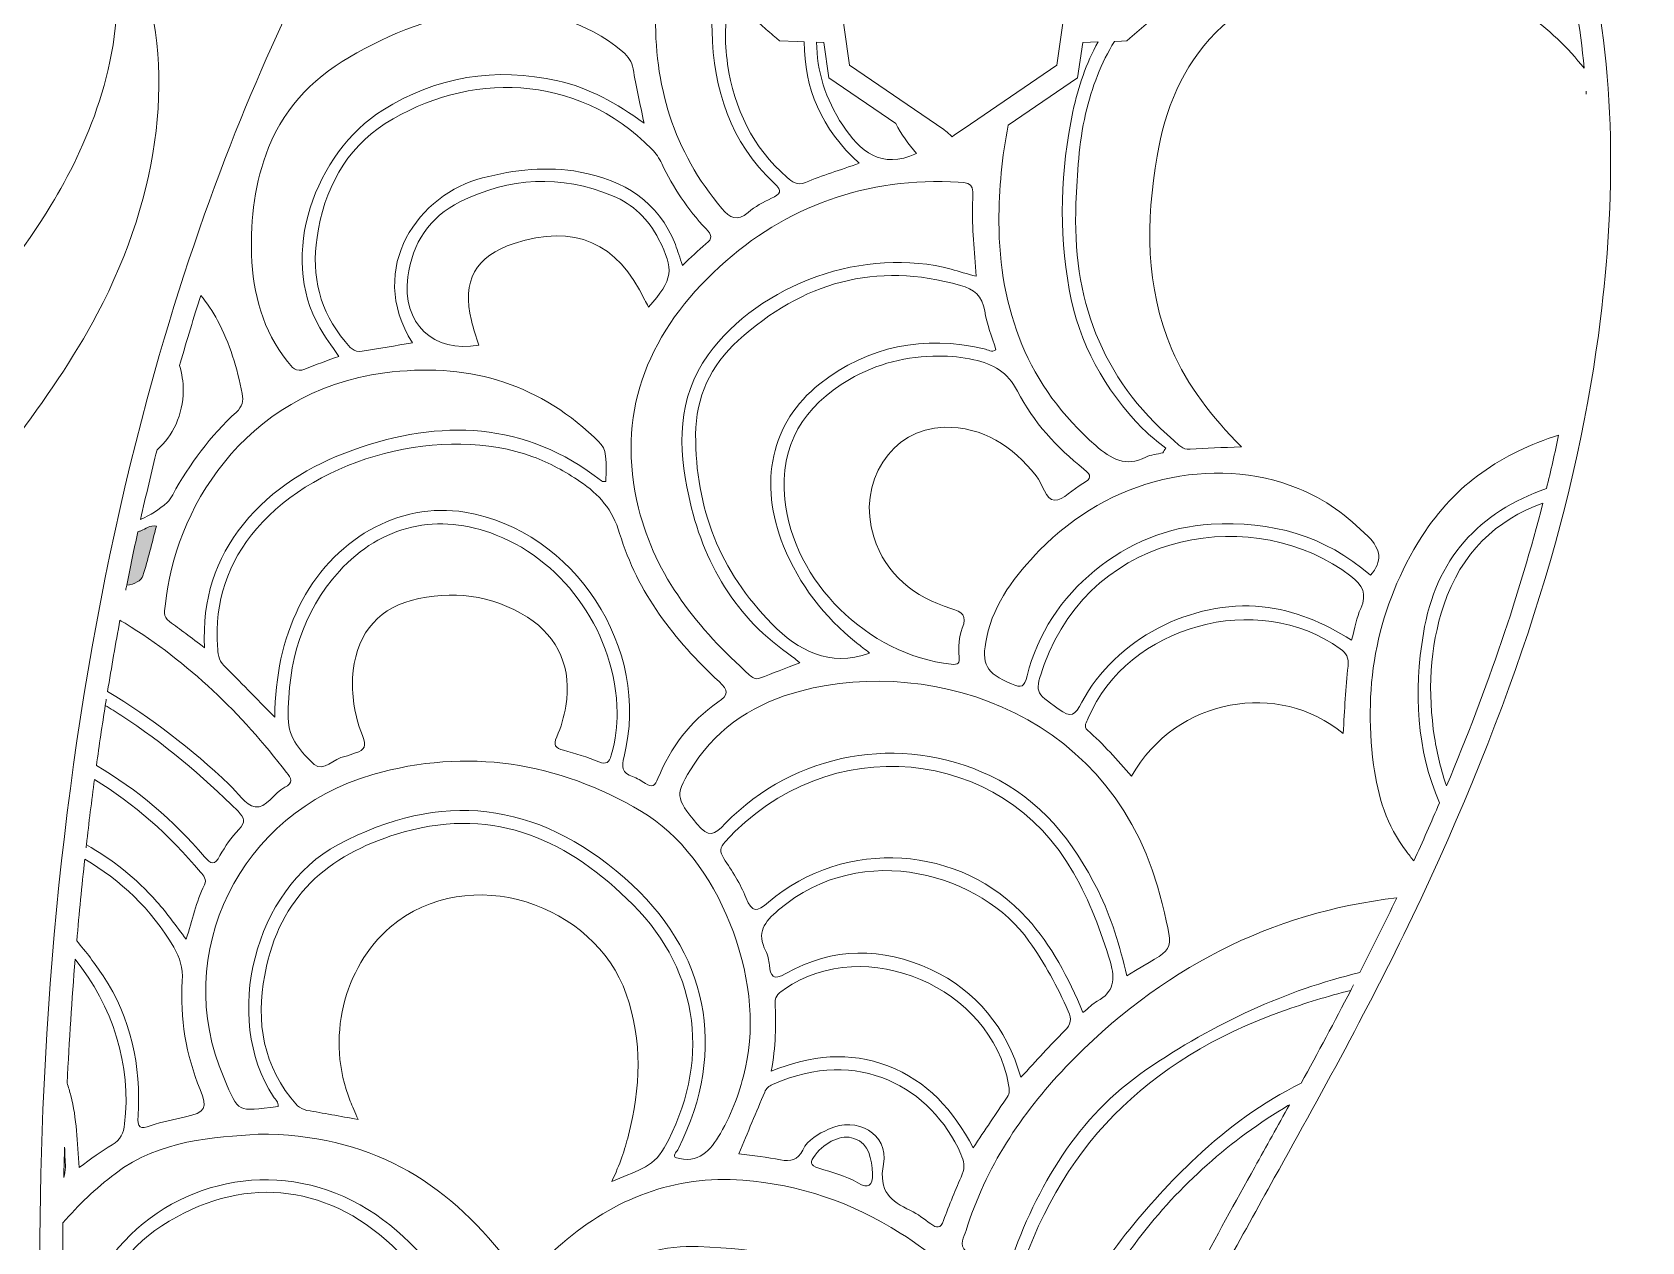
# Model space of a CAD drawing. Extents: x 705 to 8445, y -5934 to -84.
# Drawn here: x 4172 to 4776, y -2237 to -1783 of the extents above; entities that cross this region are included whole.
import ezdxf

# ---------------------------------------------------------------- set-up
doc = ezdxf.new("R2010")
doc.units = 0
doc.header["$MEASUREMENT"] = 0
doc.layers.add('Layer 1', color=7, linetype='Continuous')

# ---------------------------------------------------------------- blocks, each defined once
blk = doc.blocks.new('block 23')
at = {"layer": 'Layer 1', "true_color": 0x7e82af}
h = blk.add_hatch(color=163, dxfattribs=at)
h.dxf.hatch_style = 2
edge = h.paths.add_edge_path()
edge.add_spline(control_points=[(4218.7, -1968.2), (4217.01, -1974.5), (4215.57, -1980.72), (4213.64, -1986.79), (4213.03, -1988.71), (4210.52, -1989.99), (4207.54, -1990.41), (4208.89, -1983.58), (4210.29, -1976.9), (4211.71, -1970.39), (4212.1, -1970.23), (4212.51, -1970.09), (4212.9, -1969.92), (4214.66, -1969.21), (4216.29, -1967.82), (4218.7, -1968.2)], knot_values=[0, 0, 0, 0, 1, 1, 1, 2, 2, 2, 3, 3, 3, 4, 4, 4, 5, 5, 5, 5], degree=3, periodic=1)
at = {"layer": 'Layer 1', "lineweight": 0}
for points, knots in [([(5277.28, -639.1), (5254.48, -597.14), (5220.79, -557.08), (5179.87, -523.26), (5095.1, -453.22), (4984.49, -393.43), (4859.88, -350.27), (4859.88, -350.27), (4859.88, -350.25), (4859.88, -350.25), (4859.42, -348.29), (4858.85, -346.27), (4858.16, -344.21), (4856.62, -339.66), (4853.95, -333.09), (4848.51, -328.58), (4847.81, -328), (4847.1, -327.47), (4846.36, -327), (4846.36, -327), (4846.36, -327), (4846.35, -327), (4847.88, -308.1), (4844.28, -288.74), (4835.57, -269.33), (4831.12, -259.39), (4823.75, -252.44), (4816.61, -245.72), (4810.88, -240.31), (4805.45, -235.19), (4801.81, -228.82), (4800.72, -226.92), (4799.8, -224.87), (4798.82, -222.69), (4797.56, -219.87), (4796.25, -216.96), (4794.48, -214.13), (4787.43, -202.87), (4775.91, -196.8), (4764.63, -193.55), (4764.63, -193.55), (4763.26, -191.5), (4763.26, -191.5), (4720.83, -126.97), (4656.69, -102.16), (4610.35, -92.73), (4569.47, -84.39), (4535.61, -86.15), (4523.73, -87.19), (4523.69, -87.13), (4523.65, -87.09), (4523.63, -87.06), (4523.63, -87.06), (4523.45, -87.21), (4523.45, -87.21), (4521.87, -87.36), (4520.7, -87.48), (4520, -87.56), (4519.3, -87.48), (4518.13, -87.36), (4516.56, -87.21), (4516.56, -87.21), (4516.37, -87.06), (4516.37, -87.06), (4516.35, -87.09), (4516.31, -87.13), (4516.27, -87.19), (4504.39, -86.15), (4470.53, -84.39), (4429.65, -92.73), (4383.31, -102.16), (4319.17, -126.97), (4276.76, -191.48), (4276.76, -191.48), (4275.38, -193.55), (4275.38, -193.55), (4264.09, -196.8), (4252.57, -202.87), (4245.52, -214.13), (4243.75, -216.96), (4242.44, -219.87), (4241.18, -222.69), (4240.2, -224.87), (4239.28, -226.92), (4238.19, -228.82), (4234.55, -235.19), (4229.12, -240.31), (4223.39, -245.72), (4216.25, -252.44), (4208.88, -259.39), (4204.43, -269.33), (4195.72, -288.74), (4192.12, -308.1), (4193.65, -327), (4193.64, -327), (4193.64, -327), (4193.64, -327), (4192.91, -327.47), (4192.19, -327.99), (4191.49, -328.58), (4186.05, -333.09), (4183.38, -339.65), (4181.84, -344.21), (4181.15, -346.27), (4180.58, -348.29), (4180.12, -350.25), (4180.12, -350.25), (4180.12, -350.27), (4180.12, -350.27), (4055.51, -393.43), (3944.9, -453.22), (3860.13, -523.26), (3819.22, -557.08), (3785.52, -597.14), (3762.72, -639.1), (3736.93, -686.53), (3724.78, -735.81), (3726.61, -785.55), (3728.34, -832.44), (3740.97, -881.24), (3764.18, -930.56), (3796.16, -998.52), (3846.78, -1064.15), (3914.59, -1125.62), (3959.27, -1166.12), (4008.74, -1201.57), (4056.58, -1235.86), (4101.92, -1268.36), (4148.81, -1301.97), (4191.35, -1339.71), (4268.94, -1408.49), (4320.36, -1474.94), (4348.51, -1542.74), (4344.68, -1548.78), (4341.1, -1555.62), (4338.44, -1563.02), (4337.03, -1562.92), (4335.46, -1562.85), (4333.87, -1562.85), (4328, -1562.85), (4321.57, -1563.94), (4319.84, -1569.72), (4319.35, -1571.39), (4319.31, -1572.94), (4319.27, -1574.32), (4319.27, -1574.65), (4319.26, -1574.97), (4319.25, -1575.28), (4319.07, -1578.99), (4317.7, -1582.95), (4315.19, -1587.05), (4314.24, -1588.6), (4313.21, -1590.14), (4312.14, -1591.64), (4311.46, -1592.59), (4310.76, -1593.54), (4310.03, -1594.48), (4302.79, -1603.87), (4293.55, -1612.4), (4284.57, -1620.7), (4284.57, -1620.7), (4280.48, -1624.5), (4280.48, -1624.5), (4270.16, -1634.07), (4259.49, -1643.97), (4247.49, -1650.59), (4244.1, -1652.48), (4239.99, -1656.81), (4239.7, -1666.79), (4238.97, -1691.36), (4260.81, -1735.67), (4280.37, -1750.55), (4261.52, -1786.38), (4239.02, -1837.42), (4219.77, -1904.23), (4194.99, -1990.3), (4180.3, -2085.45), (4176.13, -2187.05), (4172.63, -2272.07), (4176.53, -2361.81), (4187.74, -2455.11), (4183.2, -2458.43), (4178.2, -2461.58), (4172.48, -2464.72), (4146.07, -2479.19), (4117.44, -2484.35), (4091.86, -2479.25), (4057.65, -2472.45), (4030.5, -2452.75), (4011.16, -2420.72), (3974.52, -2360.07), (3973.85, -2265.76), (3992.12, -2203.95), (4011.72, -2137.67), (4050.95, -2071.38), (4115.59, -1995.32), (4120.04, -1990.08), (4124.54, -1984.87), (4129.05, -1979.66), (4153.44, -1951.39), (4178.65, -1922.17), (4196.47, -1888.58), (4220.61, -1843.05), (4226.18, -1794.98), (4211.73, -1756.7), (4211.73, -1756.7), (4201.23, -1728.9), (4201.23, -1728.9), (4201.23, -1728.9), (4203.66, -1758.52), (4203.66, -1758.52), (4206.59, -1794.26), (4191.98, -1826.76), (4179.22, -1847.74), (4159.1, -1880.81), (4130.97, -1908.95), (4103.75, -1936.17), (4092.54, -1947.4), (4080.93, -1959.02), (4070.06, -1970.8), (4005.75, -2040.52), (3959.06, -2104.07), (3927.3, -2165.11), (3884.56, -2247.19), (3869.07, -2325.56), (3881.27, -2398), (3901.01, -2515.4), (4000.35, -2607.87), (4090.03, -2647.42), (4122.26, -2661.63), (4152.31, -2668.81), (4177.87, -2668.81), (4196.42, -2668.81), (4212.6, -2665.03), (4225.52, -2657.4), (4225.52, -2657.42), (4225.52, -2657.42), (4225.52, -2657.42), (4232.39, -2679.36), (4240.21, -2699.79), (4248.89, -2718.56), (4269.15, -2762.32), (4294.96, -2798.69), (4325.6, -2826.65), (4359.33, -2857.45), (4403.39, -2880.64), (4456.58, -2895.59), (4498.92, -2907.49), (4546.09, -2913.71), (4593.63, -2913.71), (4597.09, -2913.71), (4600.56, -2913.68), (4604.02, -2913.61), (4735.27, -2911.1), (4867.15, -2856.35), (4965.85, -2763.41), (5003.5, -2727.95), (5032.68, -2687.49), (5050.23, -2646.4), (5070.52, -2598.94), (5075.69, -2551.02), (5065.64, -2503.97), (5045.77, -2411.09), (4983.25, -2334), (4889.6, -2286.89), (4807.63, -2245.67), (4709.88, -2231.14), (4619.49, -2246.42), (4625.66, -2235.1), (4631.89, -2223.86), (4638.09, -2212.7), (4656.91, -2178.83), (4676.35, -2143.79), (4693.14, -2107.91), (4730.23, -2028.64), (4752.26, -1957.48), (4760.49, -1890.34), (4765.6, -1848.73), (4767.15, -1796.91), (4754.72, -1750.08), (4773.98, -1735.61), (4795.54, -1692.46), (4795.54, -1667.69), (4795.54, -1667.28), (4795.54, -1666.88), (4795.53, -1666.48), (4795.23, -1656.52), (4791.13, -1652.21), (4787.74, -1650.33), (4775.74, -1643.73), (4765.07, -1633.85), (4754.75, -1624.31), (4754.75, -1624.31), (4750.65, -1620.52), (4750.65, -1620.52), (4739.35, -1610.12), (4727.67, -1599.36), (4720.02, -1586.97), (4717.52, -1582.89), (4716.16, -1578.95), (4715.98, -1575.25), (4715.96, -1574.94), (4715.95, -1574.61), (4715.95, -1574.29), (4715.92, -1572.92), (4715.87, -1571.37), (4715.38, -1569.7), (4713.66, -1563.98), (4707.32, -1562.87), (4701.49, -1562.85), (4698.84, -1555.53), (4695.29, -1548.75), (4691.49, -1542.74), (4719.63, -1474.94), (4771.06, -1408.49), (4848.65, -1339.71), (4891.19, -1301.97), (4938.08, -1268.36), (4983.42, -1235.86), (5031.26, -1201.57), (5080.73, -1166.12), (5125.41, -1125.62), (5193.22, -1064.15), (5243.84, -998.52), (5275.82, -930.56), (5299.03, -881.24), (5311.66, -832.45), (5313.39, -785.55), (5315.22, -735.81), (5303.07, -686.53), (5277.28, -639.1)], [0, 0, 0, 0, 1, 1, 1, 2, 2, 2, 3, 3, 3, 4, 4, 4, 5, 5, 5, 6, 6, 6, 7, 7, 7, 8, 8, 8, 9, 9, 9, 10, 10, 10, 11, 11, 11, 12, 12, 12, 13, 13, 13, 14, 14, 14, 15, 15, 15, 16, 16, 16, 17, 17, 17, 18, 18, 18, 19, 19, 19, 20, 20, 20, 21, 21, 21, 22, 22, 22, 23, 23, 23, 24, 24, 24, 25, 25, 25, 26, 26, 26, 27, 27, 27, 28, 28, 28, 29, 29, 29, 30, 30, 30, 31, 31, 31, 32, 32, 32, 33, 33, 33, 34, 34, 34, 35, 35, 35, 36, 36, 36, 37, 37, 37, 38, 38, 38, 39, 39, 39, 40, 40, 40, 41, 41, 41, 42, 42, 42, 43, 43, 43, 44, 44, 44, 45, 45, 45, 46, 46, 46, 47, 47, 47, 48, 48, 48, 49, 49, 49, 50, 50, 50, 51, 51, 51, 52, 52, 52, 53, 53, 53, 54, 54, 54, 55, 55, 55, 56, 56, 56, 57, 57, 57, 58, 58, 58, 59, 59, 59, 60, 60, 60, 61, 61, 61, 62, 62, 62, 63, 63, 63, 64, 64, 64, 65, 65, 65, 66, 66, 66, 67, 67, 67, 68, 68, 68, 69, 69, 69, 70, 70, 70, 71, 71, 71, 72, 72, 72, 73, 73, 73, 74, 74, 74, 75, 75, 75, 76, 76, 76, 77, 77, 77, 78, 78, 78, 79, 79, 79, 80, 80, 80, 81, 81, 81, 82, 82, 82, 83, 83, 83, 84, 84, 84, 85, 85, 85, 86, 86, 86, 87, 87, 87, 88, 88, 88, 89, 89, 89, 90, 90, 90, 91, 91, 91, 92, 92, 92, 93, 93, 93, 94, 94, 94, 95, 95, 95, 96, 96, 96, 97, 97, 97, 98, 98, 98, 99, 99, 99, 100, 100, 100, 101, 101, 101, 102, 102, 102, 103, 103, 103, 104, 104, 104, 105, 105, 105, 106, 106, 106, 107, 107, 107, 108, 108, 108, 109, 109, 109, 110, 110, 110, 110]), ([(4564.32, -1740.26), (4564.32, -1740.26), (4561.64, -1759.27), (4561.64, -1759.27), (4561.64, -1759.27), (4561.29, -1761.73), (4561.29, -1761.73), (4561.29, -1761.73), (4560.77, -1765.38), (4560.77, -1765.38), (4560.77, -1765.38), (4560.78, -1765.38), (4560.78, -1765.38), (4560.78, -1765.38), (4556.56, -1795.28), (4556.56, -1795.28), (4556.56, -1795.28), (4521.69, -1819.02), (4521.69, -1819.02), (4521.69, -1819.02), (4520.39, -1819.9), (4520.39, -1819.9), (4520.39, -1819.9), (4518.34, -1821.3), (4518.34, -1821.3), (4518.34, -1821.3), (4518.11, -1821.45), (4518.11, -1821.45), (4518.11, -1821.45), (4518.14, -1821.48), (4518.14, -1821.48), (4518.14, -1821.48), (4517.29, -1822.22), (4517.29, -1822.22), (4517.29, -1822.22), (4516.85, -1821.83), (4516.85, -1821.83), (4516.85, -1821.83), (4516.44, -1821.49), (4516.44, -1821.49), (4516.44, -1821.49), (4516.43, -1821.49), (4516.43, -1821.49), (4515.72, -1820.83), (4514.99, -1820.16), (4514.27, -1819.52), (4514.27, -1819.52), (4514.12, -1819.41), (4514.12, -1819.41), (4514.12, -1819.41), (4478.67, -1795.28), (4478.67, -1795.28), (4478.67, -1795.28), (4474.54, -1766.01), (4474.54, -1766.01), (4474.54, -1766.01), (4474.46, -1765.38), (4474.46, -1765.38), (4474.46, -1765.38), (4473.76, -1760.47), (4473.76, -1760.47), (4473.76, -1760.47), (4471.81, -1746.66), (4471.81, -1746.66), (4471.81, -1746.66), (4469.82, -1732.54), (4469.82, -1732.54), (4469.82, -1732.54), (4484.41, -1714.12), (4484.41, -1714.12), (4484.41, -1714.12), (4490.54, -1706.38), (4490.54, -1706.38), (4490.54, -1706.38), (4517.61, -1672.2), (4517.61, -1672.2), (4517.61, -1672.2), (4565.41, -1732.54), (4565.41, -1732.54), (4565.41, -1732.54), (4564.32, -1740.26), (4564.32, -1740.26)], [0, 0, 0, 0, 1, 1, 1, 2, 2, 2, 3, 3, 3, 4, 4, 4, 5, 5, 5, 6, 6, 6, 7, 7, 7, 8, 8, 8, 9, 9, 9, 10, 10, 10, 11, 11, 11, 12, 12, 12, 13, 13, 13, 14, 14, 14, 15, 15, 15, 16, 16, 16, 17, 17, 17, 18, 18, 18, 19, 19, 19, 20, 20, 20, 21, 21, 21, 22, 22, 22, 23, 23, 23, 24, 24, 24, 25, 25, 25, 26, 26, 26, 27, 27, 27, 27]), ([(4732.25, -1775.53), (4698.75, -1751.62), (4643.72, -1755.38), (4616.12, -1783.11), (4603.4, -1795.9), (4597.17, -1811.92), (4594.15, -1829.38), (4589.9, -1854.01), (4589.66, -1878.35), (4599.67, -1901.91), (4605.52, -1915.66), (4614.64, -1927.1), (4625.74, -1938.45), (4618.5, -1938.77), (4612.49, -1938.89), (4606.5, -1939.37), (4603.55, -1939.6), (4602.16, -1937.59), (4600.38, -1936.07), (4572.97, -1912.72), (4562.19, -1882.47), (4563.69, -1847.2), (4564.17, -1835.93), (4564.74, -1824.65), (4567.28, -1813.57), (4569.6, -1803.46), (4573.24, -1794.43), (4578.09, -1786.38), (4578.09, -1786.38), (4580.72, -1786.29), (4580.72, -1786.29), (4580.72, -1786.29), (4582.76, -1786.22), (4582.76, -1786.22), (4582.76, -1786.22), (4583.88, -1785.24), (4583.88, -1785.24), (4586.25, -1783.17), (4588.61, -1781.13), (4590.93, -1779.13), (4606.11, -1766.07), (4620.1, -1754.57), (4633.01, -1744.45), (4667.69, -1730.95), (4702.85, -1730.25), (4738.6, -1747.25), (4741.28, -1748.53), (4743.9, -1749.87), (4746.41, -1751.28), (4750.39, -1765.95), (4752.93, -1781.2), (4754.37, -1796.48), (4748.29, -1788.77), (4740.96, -1781.76), (4732.25, -1775.53)], [0, 0, 0, 0, 1, 1, 1, 2, 2, 2, 3, 3, 3, 4, 4, 4, 5, 5, 5, 6, 6, 6, 7, 7, 7, 8, 8, 8, 9, 9, 9, 10, 10, 10, 11, 11, 11, 12, 12, 12, 13, 13, 13, 14, 14, 14, 15, 15, 15, 16, 16, 16, 17, 17, 17, 18, 18, 18, 18]), ([(4427.14, -1782.43), (4427.64, -1804.43), (4433.98, -1824.13), (4450.45, -1839.56), (4453.76, -1842.65), (4452.76, -1843.64), (4449.48, -1845.23), (4446.4, -1846.71), (4443.24, -1848.31), (4440.7, -1850.53), (4436.52, -1854.17), (4433.91, -1852.65), (4430.84, -1849.04), (4412.69, -1827.67), (4405.25, -1802.66), (4406.01, -1775.08), (4406.26, -1766.11), (4407.54, -1757.89), (4409.64, -1750.33), (4415.78, -1755.24), (4422.17, -1760.45), (4428.8, -1765.99), (4427.64, -1771.38), (4427.02, -1776.84), (4427.14, -1782.43)], [0, 0, 0, 0, 1, 1, 1, 2, 2, 2, 3, 3, 3, 4, 4, 4, 5, 5, 5, 6, 6, 6, 7, 7, 7, 8, 8, 8, 8]), ([(4260.74, -1826.25), (4267.26, -1809.93), (4278.96, -1799), (4293.83, -1790.74), (4309.85, -1781.85), (4326.77, -1775.41), (4345.21, -1774.89), (4362.97, -1774.37), (4379.61, -1778.5), (4393.66, -1790.31), (4395.79, -1792.09), (4397.08, -1793.9), (4397.54, -1796.74), (4398.59, -1803.23), (4400.11, -1809.64), (4401.63, -1817.03), (4391.29, -1809.56), (4381.06, -1803.8), (4369.26, -1801.17), (4345.86, -1795.97), (4323.63, -1799.49), (4303.59, -1812.17), (4278.28, -1828.18), (4264.27, -1866.58), (4279.95, -1893.79), (4281.95, -1897.26), (4284.4, -1900.48), (4287.12, -1904.53), (4282.63, -1906.19), (4278.45, -1907.61), (4274.39, -1909.3), (4271.07, -1910.7), (4269.51, -1908.56), (4267.88, -1906.5), (4258.58, -1894.79), (4254.9, -1881.08), (4254.41, -1866.48), (4253.95, -1852.72), (4255.53, -1839.33), (4260.74, -1826.25)], [0, 0, 0, 0, 1, 1, 1, 2, 2, 2, 3, 3, 3, 4, 4, 4, 5, 5, 5, 6, 6, 6, 7, 7, 7, 8, 8, 8, 9, 9, 9, 10, 10, 10, 11, 11, 11, 12, 12, 12, 13, 13, 13, 13]), ([(4433.07, -1769.57), (4433.25, -1769.71), (4433.43, -1769.85), (4433.61, -1770.01), (4433.61, -1770.01), (4433.61, -1770.02), (4433.61, -1770.02), (4437.72, -1773.48), (4441.92, -1777.07), (4446.22, -1780.78), (4447.91, -1782.25), (4449.62, -1783.74), (4451.35, -1785.24), (4451.35, -1785.24), (4452.47, -1786.22), (4452.47, -1786.22), (4452.47, -1786.22), (4459.1, -1786.45), (4459.1, -1786.45), (4459.1, -1786.45), (4461.74, -1786.53), (4461.74, -1786.53), (4461.71, -1803.84), (4468.06, -1819.22), (4482.39, -1832.12), (4475.1, -1834.67), (4468.53, -1836.64), (4462.24, -1839.3), (4458.99, -1840.67), (4457.24, -1839.05), (4455.31, -1837.39), (4442.29, -1826.19), (4435.46, -1811.55), (4432.99, -1794.93), (4431.71, -1786.35), (4432.01, -1777.98), (4433.61, -1770.02), (4433.43, -1769.86), (4433.25, -1769.71), (4433.07, -1769.57)], [0, 0, 0, 0, 1, 1, 1, 2, 2, 2, 3, 3, 3, 4, 4, 4, 5, 5, 5, 6, 6, 6, 7, 7, 7, 8, 8, 8, 9, 9, 9, 10, 10, 10, 11, 11, 11, 12, 12, 12, 13, 13, 13, 13]), ([(4476.2, -1817.87), (4469.69, -1807.97), (4466.41, -1797.51), (4466.36, -1786.69), (4466.36, -1786.69), (4469.03, -1786.78), (4469.03, -1786.78), (4469.03, -1786.78), (4470.92, -1800.11), (4470.92, -1800.11), (4470.92, -1800.11), (4496.08, -1817.23), (4496.08, -1817.23), (4498.09, -1821.25), (4500.86, -1824.85), (4503.82, -1828.44), (4490.52, -1834.52), (4482.57, -1827.54), (4476.2, -1817.87)], [0, 0, 0, 0, 1, 1, 1, 2, 2, 2, 3, 3, 3, 4, 4, 4, 5, 5, 5, 6, 6, 6, 6]), ([(4561.14, -1879.41), (4564.75, -1899.67), (4574.39, -1916.94), (4588.7, -1931.6), (4591.33, -1934.31), (4594.45, -1936.55), (4597.35, -1939.01), (4596.99, -1939.57), (4596.63, -1940.14), (4596.27, -1940.7), (4594.13, -1941.23), (4591.79, -1941.38), (4589.87, -1942.35), (4582.32, -1946.17), (4576.85, -1943.02), (4571.11, -1938.02), (4545.59, -1915.78), (4534.88, -1886.99), (4534.78, -1854.11), (4534.75, -1841.58), (4535.93, -1829.49), (4538.3, -1817.83), (4538.3, -1817.83), (4564.31, -1800.11), (4564.31, -1800.11), (4564.31, -1800.11), (4566.2, -1786.78), (4566.2, -1786.78), (4566.2, -1786.78), (4571.95, -1786.59), (4571.95, -1786.59), (4567.58, -1794.6), (4564.49, -1803.35), (4562.55, -1812.65), (4557.92, -1834.76), (4557.14, -1857.11), (4561.14, -1879.41)], [0, 0, 0, 0, 1, 1, 1, 2, 2, 2, 3, 3, 3, 4, 4, 4, 5, 5, 5, 6, 6, 6, 7, 7, 7, 8, 8, 8, 9, 9, 9, 10, 10, 10, 11, 11, 11, 12, 12, 12, 12]), ([(4408.26, -1832.24), (4412.59, -1841.2), (4418.01, -1849.44), (4424.88, -1856.64), (4426.97, -1858.83), (4427.5, -1860.26), (4424.84, -1862.38), (4421.88, -1864.71), (4419.24, -1867.47), (4416.03, -1870.45), (4415.03, -1867.46), (4414.32, -1865), (4413.4, -1862.63), (4407.01, -1846.29), (4394.08, -1838.47), (4377.62, -1835.39), (4365.28, -1833.09), (4353.15, -1834.51), (4341.08, -1837.57), (4317.46, -1843.56), (4297.05, -1871.07), (4314.73, -1899.49), (4308.35, -1900.54), (4302.09, -1901.51), (4295.88, -1902.64), (4292.59, -1903.24), (4291.15, -1900.92), (4289.5, -1898.97), (4279.94, -1887.61), (4276.79, -1874.4), (4278.94, -1859.94), (4281.56, -1842.21), (4289.54, -1826.74), (4304.56, -1817.22), (4335.32, -1797.75), (4376.16, -1797.84), (4404.56, -1826.77), (4406.16, -1828.41), (4407.29, -1830.22), (4408.26, -1832.24)], [0, 0, 0, 0, 1, 1, 1, 2, 2, 2, 3, 3, 3, 4, 4, 4, 5, 5, 5, 6, 6, 6, 7, 7, 7, 8, 8, 8, 9, 9, 9, 10, 10, 10, 11, 11, 11, 12, 12, 12, 13, 13, 13, 13]), ([(4755.15, -1806.13), (4755.15, -1806.12), (4755.13, -1806.12), (4755.13, -1806.11), (4755.11, -1805.75), (4755.09, -1805.39), (4755.06, -1805.05), (4755.1, -1805.41), (4755.12, -1805.78), (4755.15, -1806.13)], [0, 0, 0, 0, 1, 1, 1, 2, 2, 2, 3, 3, 3, 3]), ([(4336.86, -1891.11), (4337.62, -1894.22), (4338.73, -1897.24), (4339.69, -1900.32), (4322.62, -1903.54), (4310.64, -1892.02), (4312.99, -1874.74), (4314.71, -1862.05), (4321.22, -1852.2), (4332.53, -1846.59), (4351.09, -1837.36), (4370.45, -1836.25), (4389.85, -1844.3), (4397.52, -1847.49), (4403.29, -1853.08), (4407.11, -1860.55), (4413.02, -1872.12), (4412.53, -1875.67), (4403.34, -1886.13), (4402.67, -1884.83), (4402.28, -1884.15), (4401.94, -1883.45), (4391.78, -1861.82), (4375.46, -1854.73), (4352.88, -1862.16), (4338.42, -1866.92), (4333.23, -1876.23), (4336.86, -1891.11)], [0, 0, 0, 0, 1, 1, 1, 2, 2, 2, 3, 3, 3, 4, 4, 4, 5, 5, 5, 6, 6, 6, 7, 7, 7, 8, 8, 8, 9, 9, 9, 9]), ([(4526.19, -1874.5), (4522.85, -1873.56), (4519.88, -1872.71), (4516.9, -1871.88), (4484.86, -1863.09), (4444.91, -1877.19), (4425.67, -1903.99), (4413.91, -1920.36), (4414.48, -1938.54), (4418.38, -1956.87), (4423.71, -1981.84), (4435.86, -2002.7), (4457.48, -2017.3), (4458.26, -2017.82), (4458.91, -2018.53), (4460.08, -2019.54), (4454.71, -2021.57), (4449.86, -2023.4), (4445.01, -2025.24), (4443.42, -2025.85), (4442.31, -2025.03), (4441.22, -2024.06), (4421.99, -2006.79), (4405.95, -1987.22), (4399.61, -1961.53), (4390.98, -1926.58), (4402.44, -1897.3), (4427.57, -1873.17), (4452.26, -1849.47), (4482.16, -1837.91), (4516.64, -1839.04), (4525.23, -1839.33), (4525.3, -1839.36), (4524.92, -1847.66), (4524.52, -1856.34), (4525.74, -1864.93), (4526.19, -1874.5)], [0, 0, 0, 0, 1, 1, 1, 2, 2, 2, 3, 3, 3, 4, 4, 4, 5, 5, 5, 6, 6, 6, 7, 7, 7, 8, 8, 8, 9, 9, 9, 10, 10, 10, 11, 11, 11, 12, 12, 12, 12]), ([(4529.2, -1901.68), (4506.61, -1896.53), (4485.82, -1900.52), (4467.56, -1914.87), (4449.23, -1929.3), (4444.38, -1952.07), (4453.99, -1975.67), (4459.89, -1990.19), (4469.16, -2002.21), (4481.38, -2011.97), (4482.93, -2013.21), (4484.51, -2014.42), (4486.27, -2015.8), (4470.9, -2021.24), (4459.61, -2014.91), (4449.6, -2004.84), (4430.11, -1985.22), (4420.87, -1961.41), (4420.99, -1933.89), (4421.06, -1919.78), (4426.57, -1907.98), (4436.96, -1898.57), (4461, -1876.81), (4488.51, -1868.77), (4520.3, -1877.9), (4525.43, -1879.37), (4528.6, -1881.81), (4529.46, -1887.51), (4530.21, -1892.43), (4532.21, -1897.17), (4533.66, -1902.03), (4532.09, -1903.26), (4530.67, -1902.01), (4529.2, -1901.68)], [0, 0, 0, 0, 1, 1, 1, 2, 2, 2, 3, 3, 3, 4, 4, 4, 5, 5, 5, 6, 6, 6, 7, 7, 7, 8, 8, 8, 9, 9, 9, 10, 10, 10, 11, 11, 11, 11]), ([(4218.91, -1939.59), (4224.89, -1934.39), (4228.7, -1926.43), (4228.74, -1917.41), (4228.77, -1914.12), (4228.28, -1910.96), (4227.38, -1908), (4227.45, -1907.71), (4227.54, -1907.43), (4227.62, -1907.14), (4230.14, -1898.37), (4232.72, -1889.89), (4235.33, -1881.67), (4237.64, -1884.46), (4239.77, -1887.6), (4241.63, -1891.09), (4246.21, -1899.7), (4249.01, -1908.94), (4250.87, -1918.5), (4251.44, -1921.35), (4250.9, -1923.39), (4248.68, -1925.44), (4239, -1934.43), (4231.11, -1944.83), (4224.79, -1956.44), (4224.22, -1957.49), (4223.57, -1958.56), (4222.69, -1959.35), (4219.72, -1962.02), (4216.36, -1964.12), (4212.76, -1965.67), (4214.76, -1956.69), (4216.81, -1947.98), (4218.91, -1939.59)], [0, 0, 0, 0, 1, 1, 1, 2, 2, 2, 3, 3, 3, 4, 4, 4, 5, 5, 5, 6, 6, 6, 7, 7, 7, 8, 8, 8, 9, 9, 9, 10, 10, 10, 11, 11, 11, 11]), ([(4236.77, -2013.81), (4231.56, -2009.94), (4227.6, -2006.89), (4223.54, -2004), (4220.98, -2002.17), (4221.86, -1999.66), (4222.07, -1997.36), (4225.19, -1964), (4250.5, -1917.81), (4304.34, -1910.72), (4334.51, -1906.75), (4360.69, -1913.89), (4382.9, -1934.87), (4387.53, -1939.25), (4387.51, -1939.28), (4387.34, -1951.49), (4386.77, -1951.43), (4386.05, -1951.56), (4385.68, -1951.27), (4356.88, -1928.75), (4325.4, -1927.97), (4292.36, -1939.69), (4276.28, -1945.39), (4262.16, -1954.09), (4251.3, -1967.48), (4240.71, -1980.53), (4235.85, -1995.58), (4236.77, -2013.81)], [0, 0, 0, 0, 1, 1, 1, 2, 2, 2, 3, 3, 3, 4, 4, 4, 5, 5, 5, 6, 6, 6, 7, 7, 7, 8, 8, 8, 9, 9, 9, 9]), ([(4487.82, -1972.28), (4492.38, -1986.56), (4503.03, -1994.7), (4516.75, -1999.1), (4520.92, -2000.44), (4522.97, -2001.76), (4521.04, -2006.5), (4519.67, -2009.84), (4519.53, -2013.59), (4519.82, -2017.24), (4520, -2019.48), (4519.63, -2020.32), (4516.87, -2020.01), (4485.48, -2016.53), (4457.64, -1989), (4454.46, -1958.16), (4452.34, -1937.65), (4461.55, -1923.2), (4478.7, -1913.21), (4488.99, -1907.22), (4500.24, -1904.34), (4512.21, -1904.46), (4516.66, -1904.43), (4521.05, -1904.8), (4525.42, -1905.78), (4532.58, -1907.39), (4538.05, -1910.43), (4541.73, -1917.6), (4547.66, -1929.16), (4556.47, -1938.72), (4566.69, -1946.81), (4569.74, -1949.23), (4569.44, -1950.43), (4566.22, -1952.2), (4562.53, -1954.23), (4559.05, -1958.57), (4555.57, -1958.49), (4552.3, -1958.41), (4551.23, -1952.39), (4548.73, -1949.28), (4539.81, -1938.24), (4528.91, -1930.89), (4514.2, -1931.13), (4494.47, -1931.47), (4481.34, -1951.94), (4487.82, -1972.28)], [0, 0, 0, 0, 1, 1, 1, 2, 2, 2, 3, 3, 3, 4, 4, 4, 5, 5, 5, 6, 6, 6, 7, 7, 7, 8, 8, 8, 9, 9, 9, 10, 10, 10, 11, 11, 11, 12, 12, 12, 13, 13, 13, 14, 14, 14, 15, 15, 15, 15]), ([(4256.33, -1969.12), (4279.41, -1942.13), (4326.58, -1929.98), (4359.97, -1942.18), (4366.26, -1944.48), (4372.03, -1947.74), (4377.58, -1951.45), (4384.75, -1956.27), (4389.83, -1962.09), (4392.48, -1970.94), (4399.16, -1993.11), (4413.02, -2010.96), (4429.78, -2026.53), (4433.42, -2029.92), (4433.43, -2031.47), (4429.35, -2034.29), (4418.96, -2041.43), (4411.57, -2051.18), (4406.85, -2062.86), (4405.75, -2065.58), (4404.75, -2066.48), (4402.12, -2064.69), (4400.64, -2063.67), (4399.01, -2062.77), (4397.31, -2062.18), (4393.33, -2060.81), (4393.16, -2058.39), (4394.12, -2054.64), (4404.5, -2014.33), (4375.35, -1969.66), (4334.45, -1962.97), (4309.59, -1958.9), (4284.65, -1973.15), (4272.18, -1998.47), (4266.03, -2010.98), (4263.34, -2024.28), (4263.08, -2039.9), (4255.87, -2032.55), (4250.03, -2026.45), (4244.03, -2020.52), (4241.9, -2018.43), (4241.8, -2015.88), (4241.62, -2013.29), (4240.45, -1996.55), (4245.48, -1981.78), (4256.33, -1969.12)], [0, 0, 0, 0, 1, 1, 1, 2, 2, 2, 3, 3, 3, 4, 4, 4, 5, 5, 5, 6, 6, 6, 7, 7, 7, 8, 8, 8, 9, 9, 9, 10, 10, 10, 11, 11, 11, 12, 12, 12, 13, 13, 13, 14, 14, 14, 15, 15, 15, 15]), ([(4740.21, -1954.08), (4714.92, -1962.92), (4698.65, -1980.35), (4694.01, -2008.45), (4690.35, -2030.6), (4691.46, -2051.92), (4700.07, -2071.99), (4696.99, -2079.2), (4693.79, -2086.47), (4690.44, -2093.81), (4689.43, -2092.68), (4688.56, -2091.37), (4687.65, -2090.2), (4680.27, -2080.66), (4676.88, -2069.44), (4675.34, -2057.76), (4671.31, -2027.12), (4676.77, -1998.32), (4693.48, -1972.04), (4705.95, -1952.42), (4723.72, -1940.68), (4744.75, -1934.1), (4743.37, -1940.71), (4741.85, -1947.37), (4740.21, -1954.08)], [0, 0, 0, 0, 1, 1, 1, 2, 2, 2, 3, 3, 3, 4, 4, 4, 5, 5, 5, 6, 6, 6, 7, 7, 7, 8, 8, 8, 8]), ([(4614.37, -1967.48), (4582.47, -1969.24), (4552.95, -1993.11), (4545.37, -2024.31), (4544.33, -2028.61), (4543.27, -2028.99), (4539.51, -2027.38), (4529.9, -2023.25), (4528.02, -2020.19), (4530.2, -2009.88), (4532.99, -1996.71), (4540.99, -1986.64), (4550.04, -1977.27), (4576, -1950.43), (4614.93, -1941.17), (4647.08, -1954.06), (4657.18, -1958.11), (4665.57, -1964.44), (4673.26, -1972.09), (4678.16, -1976.95), (4678.79, -1981.31), (4674.15, -1986.66), (4657.03, -1971.63), (4636.87, -1966.23), (4614.37, -1967.48)], [0, 0, 0, 0, 1, 1, 1, 2, 2, 2, 3, 3, 3, 4, 4, 4, 5, 5, 5, 6, 6, 6, 7, 7, 7, 8, 8, 8, 8]), ([(4633.58, -1998.47), (4607.17, -1995.75), (4578.26, -2010.67), (4565.93, -2034.28), (4563.45, -2039.05), (4561.91, -2040.44), (4557, -2036.78), (4548.34, -2030.34), (4547.98, -2030.65), (4551.8, -2020.11), (4570.32, -1968.92), (4631.58, -1959.96), (4666.8, -1986.92), (4671.2, -1990.3), (4673.01, -1993.66), (4670.53, -1999.1), (4668.98, -2002.54), (4668.37, -2006.41), (4667.08, -2010.98), (4656.45, -2004.35), (4645.73, -1999.72), (4633.58, -1998.47)], [0, 0, 0, 0, 1, 1, 1, 2, 2, 2, 3, 3, 3, 4, 4, 4, 5, 5, 5, 6, 6, 6, 7, 7, 7, 7]), ([(4702.73, -2065.68), (4700.67, -2059.87), (4699.2, -2053.77), (4698.21, -2047.47), (4695.57, -2030.67), (4696.33, -2013.92), (4701.67, -1997.8), (4708.16, -1978.27), (4721.35, -1965.88), (4738.85, -1959.54), (4730.22, -1993.46), (4718.22, -2028.69), (4702.73, -2065.68)], [0, 0, 0, 0, 1, 1, 1, 2, 2, 2, 3, 3, 3, 4, 4, 4, 4]), ([(4207.53, -1990.41), (4207.53, -1990.41), (4207.54, -1990.41), (4207.54, -1990.41), (4208.89, -1983.58), (4210.29, -1976.9), (4211.71, -1970.39), (4212.1, -1970.23), (4212.51, -1970.09), (4212.9, -1969.92), (4214.66, -1969.21), (4216.29, -1967.82), (4218.7, -1968.2), (4217.01, -1974.5), (4215.57, -1980.72), (4213.64, -1986.79), (4213.03, -1988.71), (4210.52, -1989.99), (4207.54, -1990.41), (4207.42, -1991), (4207.3, -1991.6), (4207.18, -1992.2), (4207.3, -1991.6), (4207.41, -1991), (4207.53, -1990.41)], [0, 0, 0, 0, 1, 1, 1, 2, 2, 2, 3, 3, 3, 4, 4, 4, 5, 5, 5, 6, 6, 6, 7, 7, 7, 8, 8, 8, 8]), ([(4218.7, -1968.2), (4217.01, -1974.5), (4215.57, -1980.72), (4213.64, -1986.79), (4213.03, -1988.71), (4210.52, -1989.99), (4207.54, -1990.41), (4208.89, -1983.58), (4210.29, -1976.9), (4211.71, -1970.39), (4212.1, -1970.23), (4212.51, -1970.09), (4212.9, -1969.92), (4214.66, -1969.21), (4216.29, -1967.82), (4218.7, -1968.2)], [0, 0, 0, 0, 1, 1, 1, 2, 2, 2, 3, 3, 3, 4, 4, 4, 5, 5, 5, 5]), ([(4287.32, -1985.11), (4303.02, -1967.76), (4324.49, -1962.95), (4346.21, -1971.54), (4372.28, -1981.84), (4391.04, -2008.84), (4391.59, -2038.18), (4391.56, -2042.69), (4391, -2048.46), (4389.32, -2054.14), (4388.52, -2056.83), (4387.53, -2057.74), (4384.64, -2056.6), (4380.34, -2054.89), (4375.9, -2053.48), (4371.42, -2052.3), (4368.38, -2051.49), (4367.44, -2050.39), (4368.86, -2047.27), (4370.52, -2043.62), (4371.56, -2039.73), (4372.26, -2035.72), (4374.66, -2022.02), (4369.65, -2009.78), (4357.88, -2002.41), (4344.37, -1993.94), (4329.62, -1992.04), (4314.31, -1996.07), (4300.76, -1999.64), (4293.06, -2010.2), (4292.31, -2025.17), (4291.93, -2032.75), (4293.34, -2040.07), (4296.07, -2047.07), (4297.42, -2050.5), (4297.02, -2052.35), (4293.34, -2053.23), (4291.96, -2053.57), (4290.71, -2054.44), (4289.34, -2054.62), (4285.28, -2055.13), (4281.3, -2060.72), (4277.92, -2057.57), (4273.14, -2053.1), (4268.19, -2048.02), (4268.13, -2040.24), (4267.95, -2019.51), (4273.2, -2000.73), (4287.32, -1985.11)], [0, 0, 0, 0, 1, 1, 1, 2, 2, 2, 3, 3, 3, 4, 4, 4, 5, 5, 5, 6, 6, 6, 7, 7, 7, 8, 8, 8, 9, 9, 9, 10, 10, 10, 11, 11, 11, 12, 12, 12, 13, 13, 13, 14, 14, 14, 15, 15, 15, 16, 16, 16, 16]), ([(4584.53, -2062.04), (4579.07, -2055.99), (4574.01, -2049.85), (4567.95, -2044.72), (4566.38, -2043.39), (4567.7, -2041.69), (4568.3, -2040.27), (4582.95, -2005.4), (4632.03, -1991.91), (4662.81, -2014.22), (4665.14, -2015.91), (4666.13, -2017.49), (4665.75, -2020.69), (4664.79, -2028.81), (4664.53, -2037.03), (4663.93, -2045.98), (4639.92, -2026.09), (4601.31, -2032.24), (4584.53, -2062.04)], [0, 0, 0, 0, 1, 1, 1, 2, 2, 2, 3, 3, 3, 4, 4, 4, 5, 5, 5, 6, 6, 6, 6]), ([(4205.01, -2003.52), (4205.66, -2003.9), (4206.3, -2004.28), (4206.95, -2004.66), (4230.85, -2019.28), (4250.48, -2038.51), (4267.53, -2060.56), (4269.28, -2062.84), (4270.14, -2064.53), (4266.87, -2066.18), (4262.77, -2068.26), (4259.92, -2074.21), (4255.74, -2073.55), (4252.13, -2072.99), (4249.17, -2068.08), (4245.95, -2065.06), (4231.85, -2051.84), (4216.79, -2039.99), (4200.36, -2030.23), (4201.85, -2021.08), (4203.4, -2012.19), (4205.01, -2003.52)], [0, 0, 0, 0, 1, 1, 1, 2, 2, 2, 3, 3, 3, 4, 4, 4, 5, 5, 5, 6, 6, 6, 7, 7, 7, 7]), ([(4571.95, -2104.93), (4562.77, -2086.44), (4550.48, -2070.82), (4531.33, -2061.75), (4497.83, -2045.89), (4458.21, -2052.96), (4432.13, -2079.76), (4427.94, -2084.06), (4425.91, -2085.33), (4421.47, -2079.89), (4413.42, -2070.03), (4412.88, -2069), (4420.38, -2057.54), (4429.92, -2042.95), (4443.81, -2034.43), (4460.3, -2030.06), (4510.77, -2016.71), (4579.37, -2038.97), (4596.04, -2109.79), (4600.81, -2130.08), (4600.88, -2125.42), (4582.82, -2136.86), (4580.14, -2125.8), (4576.96, -2115.04), (4571.95, -2104.93)], [0, 0, 0, 0, 1, 1, 1, 2, 2, 2, 3, 3, 3, 4, 4, 4, 5, 5, 5, 6, 6, 6, 7, 7, 7, 8, 8, 8, 8]), ([(4199.51, -2035.46), (4199.64, -2034.65), (4199.76, -2033.85), (4199.89, -2033.05), (4199.77, -2033.85), (4199.64, -2034.65), (4199.52, -2035.46), (4201.49, -2036.65), (4203.45, -2037.89), (4205.39, -2039.16), (4221.35, -2049.54), (4235.81, -2061.75), (4249.3, -2075.18), (4251.78, -2077.66), (4252.27, -2079.26), (4249.6, -2082.02), (4246.82, -2084.9), (4244.42, -2088.29), (4242.54, -2091.81), (4240.47, -2095.65), (4239.22, -2095.15), (4236.69, -2092.2), (4225.01, -2078.55), (4211.6, -2066.99), (4196.17, -2058.03), (4197.23, -2050.36), (4198.35, -2042.83), (4199.52, -2035.46), (4199.52, -2035.46), (4199.51, -2035.46), (4199.51, -2035.46)], [0, 0, 0, 0, 1, 1, 1, 2, 2, 2, 3, 3, 3, 4, 4, 4, 5, 5, 5, 6, 6, 6, 7, 7, 7, 8, 8, 8, 9, 9, 9, 10, 10, 10, 10]), ([(4545.38, -2115.37), (4520.36, -2087.63), (4477.22, -2084.83), (4448.27, -2109.27), (4444.05, -2112.84), (4442.12, -2113.45), (4439.84, -2107.54), (4437.83, -2102.34), (4434.6, -2097.56), (4431.56, -2092.82), (4429.97, -2090.34), (4430.04, -2088.85), (4432.07, -2086.61), (4470.43, -2044.17), (4536.05, -2050.56), (4562.81, -2098.3), (4568.76, -2108.93), (4573.14, -2120.07), (4576.58, -2131.73), (4578.49, -2138.21), (4577.9, -2142.99), (4571.64, -2146.4), (4569.91, -2147.35), (4568.51, -2148.87), (4566.3, -2150.66), (4560.83, -2137.44), (4554.53, -2125.52), (4545.38, -2115.37)], [0, 0, 0, 0, 1, 1, 1, 2, 2, 2, 3, 3, 3, 4, 4, 4, 5, 5, 5, 6, 6, 6, 7, 7, 7, 8, 8, 8, 9, 9, 9, 9]), ([(4299.84, -2061.38), (4335.29, -2051.24), (4369.23, -2056.65), (4400.68, -2075.22), (4429.48, -2092.24), (4447.38, -2137.92), (4439.71, -2171.24), (4437.7, -2179.96), (4434.88, -2188.24), (4430.29, -2195.99), (4426.46, -2202.44), (4422.26, -2207.69), (4413.31, -2205.02), (4412.53, -2203.85), (4414.02, -2202.81), (4414.57, -2201.7), (4433.13, -2164.39), (4425.81, -2127.56), (4394.3, -2100.12), (4361.18, -2071.25), (4325.48, -2067.13), (4286.81, -2087.71), (4255.5, -2104.38), (4243.17, -2152.58), (4262.6, -2182.25), (4263.33, -2183.38), (4264.67, -2184.26), (4264.31, -2185.92), (4248.54, -2187.56), (4249.92, -2188.94), (4243.95, -2175.07), (4223.95, -2128.64), (4249.98, -2075.65), (4299.84, -2061.38)], [0, 0, 0, 0, 1, 1, 1, 2, 2, 2, 3, 3, 3, 4, 4, 4, 5, 5, 5, 6, 6, 6, 7, 7, 7, 8, 8, 8, 9, 9, 9, 10, 10, 10, 11, 11, 11, 11]), ([(4192.41, -2087.7), (4192.41, -2087.7), (4192.43, -2087.7), (4192.43, -2087.7), (4193.37, -2079.39), (4194.38, -2071.25), (4195.46, -2063.27), (4210.23, -2072.2), (4223.42, -2083.93), (4235.26, -2098), (4236.43, -2099.38), (4237.7, -2100.64), (4236.67, -2102.78), (4233.6, -2109.13), (4232.12, -2116.04), (4229.85, -2123.17), (4225.99, -2118.17), (4222.72, -2113.37), (4218.86, -2109.07), (4210.94, -2100.23), (4202.08, -2093.17), (4192.43, -2087.7), (4192.38, -2088.07), (4192.33, -2088.44), (4192.29, -2088.82), (4192.33, -2088.44), (4192.38, -2088.07), (4192.41, -2087.7)], [0, 0, 0, 0, 1, 1, 1, 2, 2, 2, 3, 3, 3, 4, 4, 4, 5, 5, 5, 6, 6, 6, 7, 7, 7, 8, 8, 8, 9, 9, 9, 9]), ([(4291.4, -2183.87), (4292.24, -2185.91), (4293.15, -2187.92), (4294.36, -2190.76), (4287.41, -2189.52), (4281.29, -2188.44), (4275.17, -2187.34), (4272.33, -2186.84), (4270.69, -2184.74), (4269.08, -2182.67), (4257.45, -2167.79), (4256.05, -2150.97), (4260, -2133.27), (4266.23, -2105.3), (4285.04, -2090.35), (4311.58, -2082.93), (4346.29, -2073.23), (4373.76, -2086.4), (4397.45, -2110.17), (4422.86, -2135.67), (4426.64, -2170.11), (4409.19, -2201.46), (4405, -2208.98), (4397.91, -2210.38), (4389.52, -2214.02), (4392.63, -2207.51), (4394.37, -2202.16), (4395.76, -2196.69), (4400.31, -2178.93), (4401.14, -2161.47), (4394.95, -2143.73), (4383.2, -2110.06), (4336.07, -2093.58), (4306.43, -2118.66), (4288.95, -2133.45), (4282.07, -2160.86), (4291.4, -2183.87)], [0, 0, 0, 0, 1, 1, 1, 2, 2, 2, 3, 3, 3, 4, 4, 4, 5, 5, 5, 6, 6, 6, 7, 7, 7, 8, 8, 8, 9, 9, 9, 10, 10, 10, 11, 11, 11, 12, 12, 12, 12]), ([(4509.27, -2134.54), (4490.95, -2126), (4472.56, -2126.04), (4454.81, -2136.03), (4449.95, -2138.77), (4449.14, -2137.07), (4448.65, -2132.85), (4448.44, -2131.06), (4448.18, -2129.14), (4447.35, -2127.59), (4443.68, -2120.7), (4446.71, -2116.73), (4452.13, -2112.13), (4483.93, -2085.07), (4528.71, -2099.17), (4546.05, -2123.85), (4551.88, -2132.15), (4556.71, -2140.9), (4560.78, -2150.15), (4562.09, -2153.13), (4561.9, -2155.15), (4559.44, -2157.56), (4553.99, -2162.9), (4548.93, -2168.64), (4543.05, -2174.93), (4537.42, -2156.26), (4526.51, -2142.6), (4509.27, -2134.54)], [0, 0, 0, 0, 1, 1, 1, 2, 2, 2, 3, 3, 3, 4, 4, 4, 5, 5, 5, 6, 6, 6, 7, 7, 7, 8, 8, 8, 9, 9, 9, 9]), ([(4191.8, -2093.18), (4205.26, -2100.92), (4216.6, -2111.67), (4225.22, -2126.14), (4227.54, -2130.03), (4228.68, -2133.96), (4228.4, -2138.72), (4227.55, -2152.77), (4229.67, -2166.46), (4235.15, -2179.55), (4237.99, -2186.35), (4236.88, -2188.22), (4229.58, -2189.83), (4225.25, -2190.77), (4220.81, -2191.51), (4216.69, -2193.08), (4212.45, -2194.7), (4211.53, -2193.76), (4211.79, -2189.4), (4212.92, -2170.56), (4209.24, -2152.73), (4198.69, -2136.91), (4195.6, -2132.28), (4192.31, -2127.86), (4188.8, -2123.78), (4189.71, -2113.34), (4190.71, -2103.14), (4191.8, -2093.18)], [0, 0, 0, 0, 1, 1, 1, 2, 2, 2, 3, 3, 3, 4, 4, 4, 5, 5, 5, 6, 6, 6, 7, 7, 7, 8, 8, 8, 9, 9, 9, 9]), ([(4670.2, -2135.67), (4642.58, -2142.27), (4615.79, -2154.5), (4589.93, -2172.2), (4564.29, -2189.74), (4549.04, -2215.76), (4538.9, -2244.8), (4537.92, -2247.6), (4536.91, -2250.4), (4535.62, -2254.03), (4530.8, -2248.97), (4526.73, -2244.51), (4522.43, -2240.28), (4519.63, -2237.51), (4521.72, -2234.91), (4522.47, -2232.45), (4529.75, -2208.83), (4543.07, -2188.66), (4559.93, -2171.05), (4595.49, -2133.9), (4637.1, -2113.08), (4684.03, -2107.63), (4679.59, -2117.03), (4674.95, -2126.37), (4670.2, -2135.67)], [0, 0, 0, 0, 1, 1, 1, 2, 2, 2, 3, 3, 3, 4, 4, 4, 5, 5, 5, 6, 6, 6, 7, 7, 7, 8, 8, 8, 8]), ([(4493.13, -2170.66), (4478.7, -2165.18), (4464.39, -2166.58), (4449.38, -2172.65), (4451.08, -2163.43), (4451.23, -2155.21), (4450.8, -2146.99), (4450.66, -2144.18), (4452.58, -2143.11), (4454.37, -2141.88), (4484.68, -2120.91), (4532.13, -2141.21), (4538.39, -2177.78), (4538.66, -2179.44), (4538.91, -2180.88), (4537.9, -2182.37), (4533.72, -2188.52), (4529.6, -2194.69), (4525.13, -2201.36), (4517.52, -2187.29), (4507.89, -2176.25), (4493.13, -2170.66)], [0, 0, 0, 0, 1, 1, 1, 2, 2, 2, 3, 3, 3, 4, 4, 4, 5, 5, 5, 6, 6, 6, 7, 7, 7, 7]), ([(4188.21, -2130.69), (4202.14, -2147.89), (4209.51, -2170.67), (4206.74, -2192.46), (4206.31, -2195.84), (4205.31, -2198.39), (4202.07, -2200.23), (4197.95, -2202.56), (4194.24, -2205.59), (4189.66, -2208.83), (4188.95, -2199.24), (4188.82, -2190.4), (4186.56, -2181.83), (4186.14, -2180.23), (4185.68, -2178.65), (4185.21, -2177.1), (4185.97, -2161.16), (4186.98, -2145.7), (4188.21, -2130.69)], [0, 0, 0, 0, 1, 1, 1, 2, 2, 2, 3, 3, 3, 4, 4, 4, 5, 5, 5, 6, 6, 6, 6]), ([(4666.77, -2142.33), (4666.77, -2142.33), (4666.76, -2142.33), (4666.76, -2142.33), (4660.69, -2154.06), (4654.45, -2165.68), (4648.15, -2177.2), (4633.76, -2184.31), (4620.72, -2193.74), (4608.85, -2204.94), (4589.71, -2223), (4573.22, -2243.27), (4560.9, -2266.71), (4558.2, -2271.83), (4555.08, -2276.71), (4551.87, -2282.19), (4548.12, -2274.78), (4544.76, -2267.73), (4540.4, -2261.24), (4538.67, -2258.66), (4540.43, -2256.18), (4541.14, -2253.75), (4556.39, -2201.77), (4590.58, -2168.14), (4641.13, -2150.17), (4649.65, -2147.14), (4658.2, -2144.52), (4666.76, -2142.33), (4667.13, -2141.63), (4667.49, -2140.93), (4667.86, -2140.22), (4667.5, -2140.93), (4667.14, -2141.63), (4666.77, -2142.33)], [0, 0, 0, 0, 1, 1, 1, 2, 2, 2, 3, 3, 3, 4, 4, 4, 5, 5, 5, 6, 6, 6, 7, 7, 7, 8, 8, 8, 9, 9, 9, 10, 10, 10, 11, 11, 11, 11]), ([(4514, -2228.63), (4512.84, -2231.77), (4511.42, -2231.58), (4509.17, -2229.92), (4506.73, -2228.14), (4504.33, -2226.18), (4501.64, -2224.91), (4494.18, -2221.38), (4489.56, -2217.87), (4491.44, -2207.47), (4493.48, -2196.18), (4481.46, -2189.4), (4470.87, -2194.4), (4467.04, -2196.21), (4463.11, -2198.22), (4461.18, -2202.23), (4459.33, -2206.03), (4456.69, -2206.65), (4452.85, -2205.89), (4447.77, -2204.89), (4442.6, -2204.39), (4437.15, -2203.62), (4440.53, -2195.61), (4443.74, -2188.04), (4446.9, -2180.47), (4447.48, -2179.06), (4448.52, -2178.28), (4449.88, -2177.67), (4482.05, -2163.24), (4509.48, -2178.75), (4520.52, -2203.78), (4521.63, -2206.31), (4522.15, -2208.63), (4521.01, -2211.28), (4518.58, -2217.03), (4516.13, -2222.77), (4514, -2228.63)], [0, 0, 0, 0, 1, 1, 1, 2, 2, 2, 3, 3, 3, 4, 4, 4, 5, 5, 5, 6, 6, 6, 7, 7, 7, 8, 8, 8, 9, 9, 9, 10, 10, 10, 11, 11, 11, 12, 12, 12, 12]), ([(4630.79, -2208.66), (4623.5, -2221.78), (4616.16, -2234.99), (4608.93, -2248.35), (4608.46, -2248.44), (4607.98, -2248.53), (4607.5, -2248.63), (4607.5, -2248.63), (4607.85, -2250.34), (4607.85, -2250.34), (4601.69, -2261.75), (4595.63, -2273.25), (4589.74, -2284.88), (4584.36, -2293.45), (4579.64, -2302.52), (4575.69, -2312.17), (4575.62, -2312.36), (4575.49, -2312.54), (4575.47, -2312.73), (4575.38, -2313.55), (4575.25, -2314.31), (4575.1, -2315.01), (4574.36, -2316.62), (4573.62, -2318.22), (4572.89, -2319.83), (4570.41, -2322.8), (4566.33, -2323.62), (4561.11, -2323.33), (4558.32, -2323.16), (4557.33, -2322.93), (4557.69, -2320.33), (4559.04, -2310.76), (4557.84, -2301.46), (4555.01, -2292.32), (4554.19, -2289.7), (4555.39, -2287.62), (4556.33, -2285.4), (4563.71, -2268), (4574.44, -2252.66), (4585.62, -2237.6), (4600.94, -2216.96), (4619.58, -2199.96), (4641.52, -2186.59), (4642.26, -2186.13), (4643, -2185.69), (4643.74, -2185.26), (4639.42, -2193.11), (4635.09, -2200.91), (4630.79, -2208.66)], [0, 0, 0, 0, 1, 1, 1, 2, 2, 2, 3, 3, 3, 4, 4, 4, 5, 5, 5, 6, 6, 6, 7, 7, 7, 8, 8, 8, 9, 9, 9, 10, 10, 10, 11, 11, 11, 12, 12, 12, 13, 13, 13, 14, 14, 14, 15, 15, 15, 16, 16, 16, 16]), ([(4183.61, -2229.57), (4189.31, -2222.86), (4195.83, -2216.69), (4203.19, -2211.1), (4220.08, -2198.28), (4240.2, -2197.49), (4256.92, -2196.25), (4298.32, -2196.12), (4327.14, -2213.78), (4349.89, -2243.15), (4364.1, -2261.49), (4373.55, -2281.57), (4372.94, -2305.33), (4372.65, -2316.55), (4370.18, -2327.31), (4365.29, -2337.45), (4363.23, -2341.74), (4353.91, -2344.99), (4349.79, -2342.98), (4348.18, -2342.19), (4348.83, -2341.03), (4349.16, -2339.96), (4359.06, -2307.62), (4346.15, -2280.73), (4328.63, -2255.13), (4318.36, -2240.12), (4305.82, -2227.29), (4288.95, -2219.69), (4256.59, -2205.11), (4217.92, -2216.57), (4198.57, -2246.81), (4191.89, -2257.25), (4186.82, -2268.03), (4183.76, -2279.15), (4183.45, -2262.2), (4183.41, -2245.68), (4183.61, -2229.57)], [0, 0, 0, 0, 1, 1, 1, 2, 2, 2, 3, 3, 3, 4, 4, 4, 5, 5, 5, 6, 6, 6, 7, 7, 7, 8, 8, 8, 9, 9, 9, 10, 10, 10, 11, 11, 11, 12, 12, 12, 12]), ([(4465.85, -2204.11), (4469.69, -2199.07), (4475.81, -2196.24), (4480.4, -2197.87), (4486.49, -2200.03), (4486.81, -2205.47), (4487.4, -2211.14), (4487.45, -2215.65), (4485.89, -2216.89), (4481.82, -2214.52), (4477.23, -2211.84), (4472.18, -2210.57), (4467.23, -2209.06), (4463.59, -2207.97), (4463.96, -2206.58), (4465.85, -2204.11)], [0, 0, 0, 0, 1, 1, 1, 2, 2, 2, 3, 3, 3, 4, 4, 4, 5, 5, 5, 5]), ([(4184.24, -2201.09), (4184.28, -2202.3), (4184.3, -2203.53), (4184.29, -2204.76), (4184.69, -2207.42), (4184.62, -2210.02), (4183.92, -2212.5), (4184.01, -2208.67), (4184.12, -2204.86), (4184.24, -2201.09)], [0, 0, 0, 0, 1, 1, 1, 2, 2, 2, 3, 3, 3, 3]), ([(4192.76, -2268.52), (4198.76, -2253.54), (4206.71, -2239.7), (4220.7, -2230.65), (4250.03, -2211.69), (4281.76, -2214.16), (4307.27, -2238.19), (4328.01, -2257.72), (4342.42, -2281.2), (4347.07, -2309.84), (4348.59, -2319.13), (4347.74, -2328.33), (4344.94, -2337.33), (4343.59, -2341.66), (4341.68, -2344.87), (4336.24, -2344.69), (4333.14, -2344.6), (4330, -2345.76), (4327.02, -2346.32), (4327.61, -2310.39), (4313.69, -2281.2), (4287.66, -2257.42), (4281.98, -2252.24), (4275.5, -2248.1), (4268.4, -2245.02), (4256.09, -2239.68), (4244.5, -2240.75), (4233.54, -2248.72), (4209.61, -2266.12), (4197.77, -2299.55), (4205.29, -2328.85), (4205.73, -2330.59), (4206.11, -2332.35), (4206.67, -2334.73), (4202.08, -2334.46), (4197.9, -2334.3), (4193.75, -2333.93), (4190.02, -2333.59), (4189.87, -2330.15), (4189.07, -2327.66), (4182.59, -2307.48), (4185.08, -2287.75), (4192.76, -2268.52)], [0, 0, 0, 0, 1, 1, 1, 2, 2, 2, 3, 3, 3, 4, 4, 4, 5, 5, 5, 6, 6, 6, 7, 7, 7, 8, 8, 8, 9, 9, 9, 10, 10, 10, 11, 11, 11, 12, 12, 12, 13, 13, 13, 14, 14, 14, 14]), ([(4540.65, -2326.4), (4539.26, -2326.62), (4537.86, -2326.87), (4536.45, -2326.91), (4533.3, -2326.99), (4530.2, -2331.06), (4527.55, -2328.6), (4525.35, -2326.54), (4526.98, -2322.43), (4526.56, -2319.26), (4522.25, -2286.83), (4504.96, -2263.99), (4475.55, -2250.11), (4459.07, -2242.32), (4441.69, -2238.51), (4417.5, -2238.39), (4405.63, -2238.72), (4389.32, -2243.68), (4375.22, -2254.82), (4371.97, -2257.38), (4370.6, -2256.98), (4368.55, -2253.54), (4362.95, -2244.14), (4362.82, -2244.26), (4371, -2237.22), (4390.47, -2220.41), (4413.06, -2211.62), (4438.75, -2213.54), (4459.88, -2215.11), (4479.63, -2221.9), (4497.77, -2233.36), (4522.37, -2248.88), (4538.97, -2270.14), (4546.58, -2298.27), (4548.23, -2304.33), (4548.61, -2310.51), (4548.77, -2316.8), (4548.91, -2322.85), (4546.13, -2325.56), (4540.65, -2326.4)], [0, 0, 0, 0, 1, 1, 1, 2, 2, 2, 3, 3, 3, 4, 4, 4, 5, 5, 5, 6, 6, 6, 7, 7, 7, 8, 8, 8, 9, 9, 9, 10, 10, 10, 11, 11, 11, 12, 12, 12, 13, 13, 13, 13])]:
    blk.add_open_spline(points, degree=3, knots=knots, dxfattribs=at)

msp = doc.modelspace()

# ---------------------------------------------------------------- block references
at = {"layer": 'Layer 1'}
msp.add_blockref('block 23', (0, 0), dxfattribs=at)

doc.saveas('drawing.dxf')
